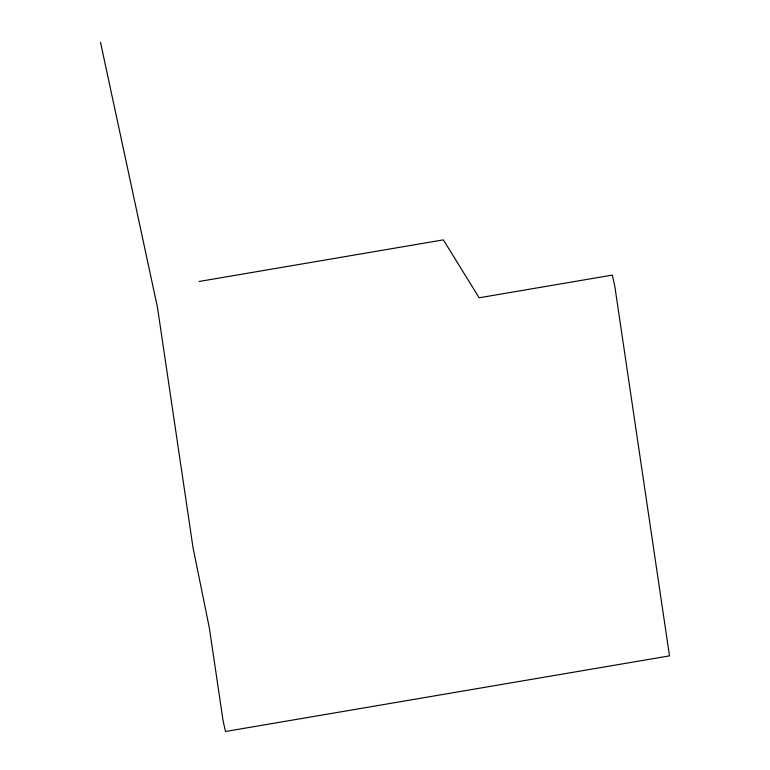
<?xml version="1.0" encoding="UTF-8"?>
<svg xmlns="http://www.w3.org/2000/svg" width="770" height="770" viewBox="0 0 770 770"><rect width="100%" height="100%" fill="white"/><g stroke="black" fill="none" stroke-linecap="round" stroke-linejoin="round"><path stroke-width="1.16" d="M199.16 281.474L443.366 239.874L479.133 297.788L612.333 275.092L614.835 286.45L669.496 655.867L225.475 731.5L223.021 720.325L209.353 627.974L193.02 547.634L157.494 307.509L100.504 42.283"/></g></svg>
